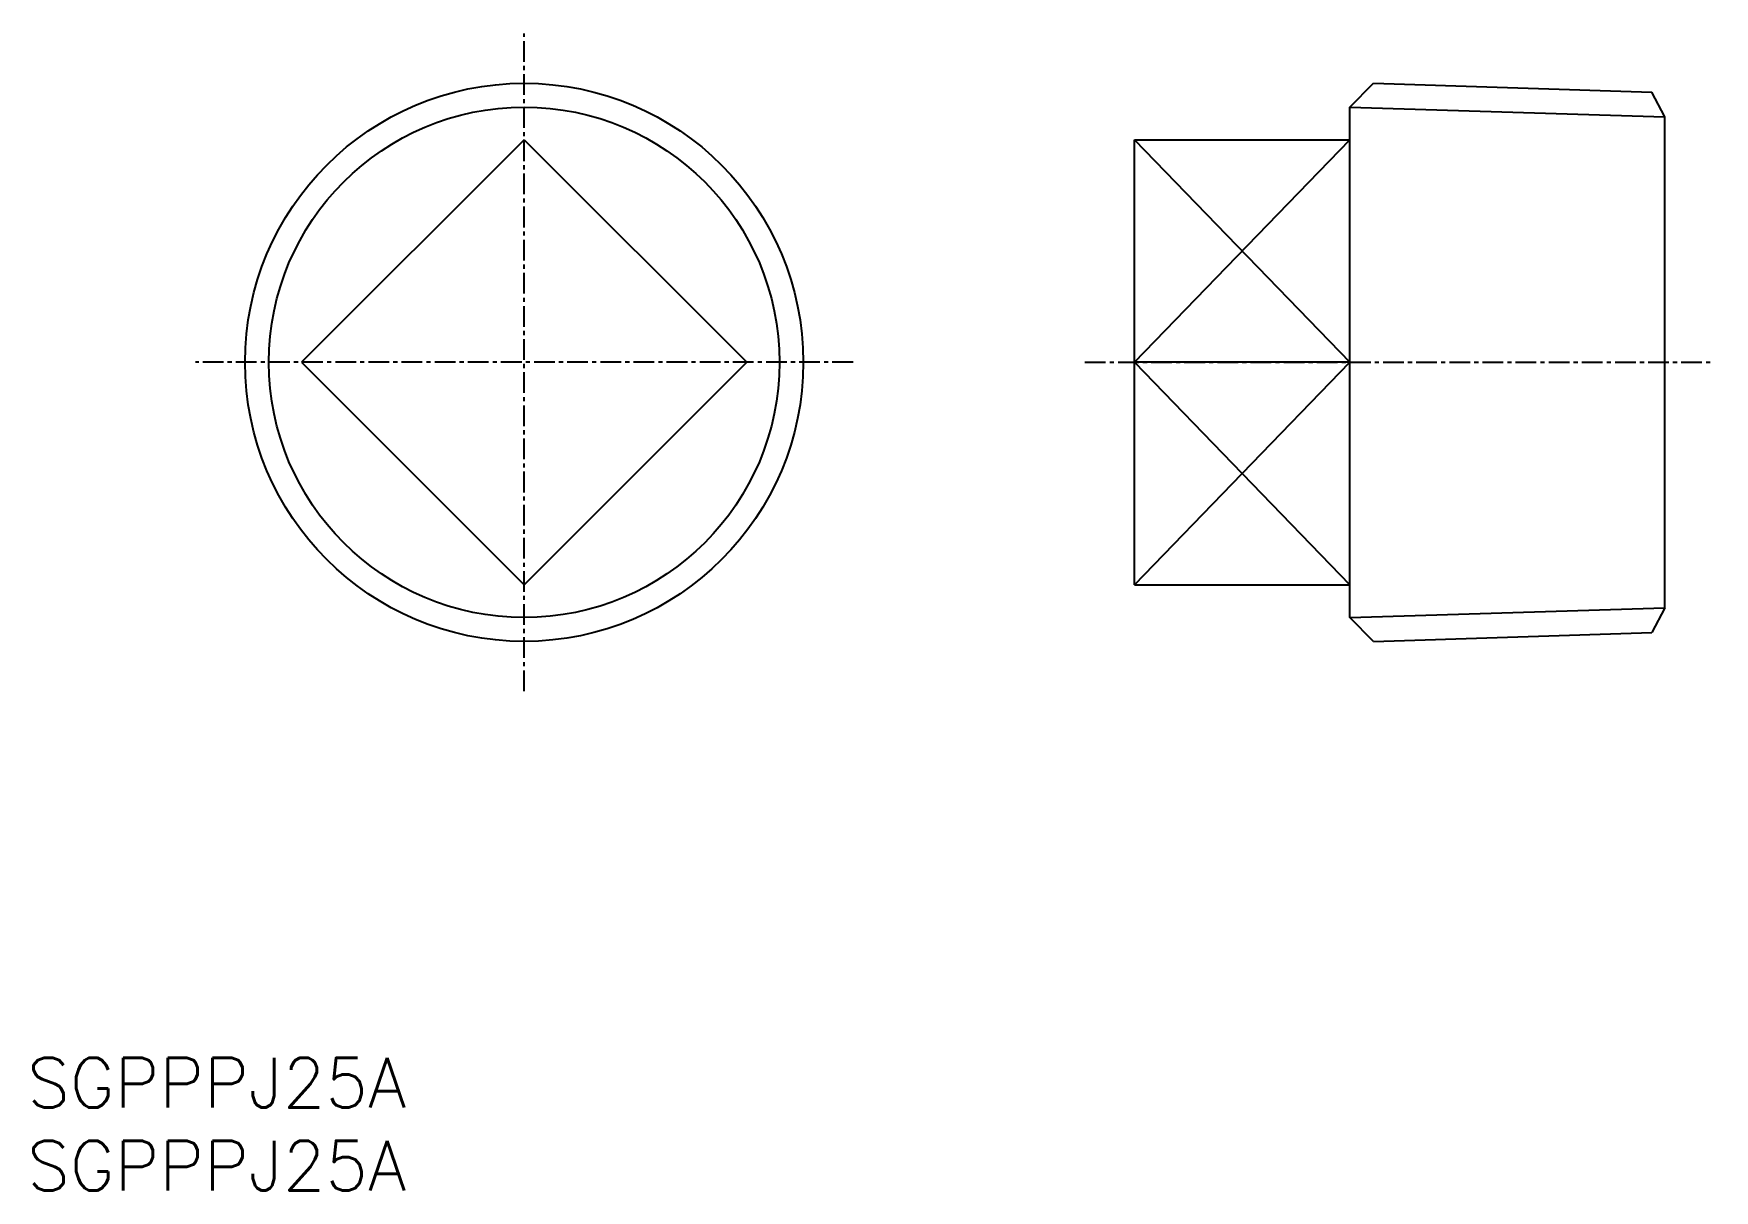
# Model space of a CAD drawing. Extents: x 0 to 102, y 0 to 70.
import ezdxf

# ---------------------------------------------------------------- set-up
doc = ezdxf.new("R2010")
doc.units = 0
doc.linetypes.add('CENTER', pattern=[2, 1.25, -0.25, 0.25, -0.25])
doc.layers.get('0').update_dxf_attribs({"linetype": 'CONTINUOUS'})
doc.layers.add('CENTER', color=1, linetype='CENTER')
doc.styles.get("Standard").update_dxf_attribs({"font": 'txt.shx'})

# ---------------------------------------------------------------- blocks, each defined once
blk = doc.blocks.new('*U3')
at = {"color": 7, "linetype": 'CONTINUOUS'}
blk.add_text('SGPPPJ25A', height=3, dxfattribs=at).set_placement((0, 0))
blk = doc.blocks.new('*U4')
at = {"color": 7, "linetype": 'CONTINUOUS'}
blk.add_text('SGPPPJ25A', height=3, dxfattribs=at).set_placement((0, 5))

msp = doc.modelspace()

# ---------------------------------------------------------------- linework, layer by layer
at = {"color": 7, "linetype": 'CONTINUOUS'}
for p, q in [((79.85, 65.41), (81.28, 66.85)), ((81.28, 66.85), (98.07, 66.32)), ((98.85, 64.82), (98.07, 66.32)), ((79.85, 34.59), (79.85, 65.41)), ((98.85, 35.18), (98.85, 64.82)), ((30, 63.44), (16.56, 50)), ((30, 63.44), (43.44, 50)), ((66.85, 36.56), (66.85, 63.44)), ((66.85, 63.44), (79.85, 63.44)), ((66.85, 63.44), (79.85, 50)), ((66.85, 50), (79.85, 63.44)), ((16.56, 50), (30, 36.56)), ((30, 36.56), (43.44, 50)), ((79.85, 50), (66.85, 50)), ((66.85, 50), (79.85, 36.56)), ((66.85, 36.56), (79.85, 50)), ((66.85, 36.56), (79.85, 36.56)), ((81.28, 33.15), (79.85, 34.59)), ((98.85, 35.18), (98.07, 33.68)), ((81.28, 33.15), (98.07, 33.68))]:
    msp.add_line(p, q, dxfattribs=at)
at = {"color": 3, "linetype": 'CONTINUOUS'}
for p, q in [((79.85, 65.41), (98.85, 64.82)), ((79.85, 34.59), (98.85, 35.18))]:
    msp.add_line(p, q, dxfattribs=at)
at = {"color": 7, "linetype": 'CONTINUOUS'}
for radius in [16.85, 15.41]:
    msp.add_circle((30, 50), radius, dxfattribs=at)
at = {"layer": 'CENTER', "color": 1, "linetype": 'CENTER'}
for p, q in [((30, 30.15), (30, 69.85)), ((49.85, 50), (10.15, 50)), ((63.85, 50), (101.85, 50))]:
    msp.add_line(p, q, dxfattribs=at)

# ---------------------------------------------------------------- block references
at = {"color": 7, "linetype": 'CONTINUOUS'}
for name in ['*U4', '*U3']:
    msp.add_blockref(name, (0, 0), dxfattribs=at)

doc.saveas('drawing.dxf')
